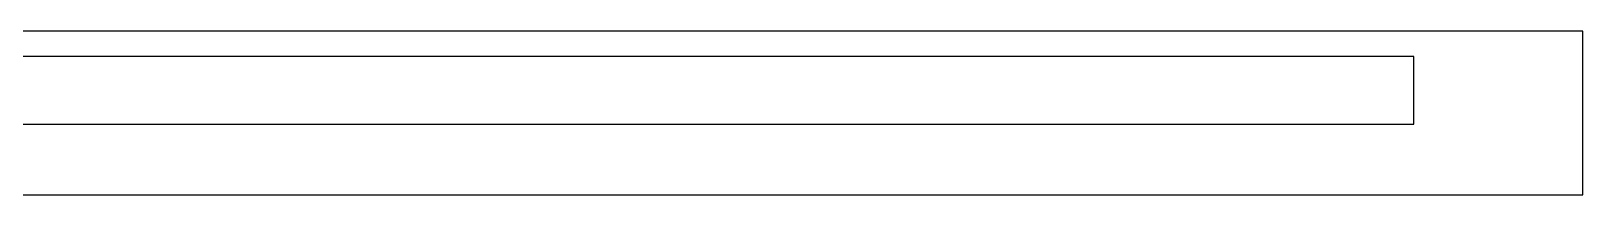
# Model space of a CAD drawing. Header units: millimetres. Extents: x -18 to 5970, y -985 to 4490.
# Drawn here: x 3900 to 4450, y -859 to -801 of the extents above; entities that cross this region are included whole.
import ezdxf

# ---------------------------------------------------------------- set-up
doc = ezdxf.new("R2010")
doc.units = ezdxf.units.MM

msp = doc.modelspace()

# ---------------------------------------------------------------- linework, layer by layer
at = {"layer": 'HARD_TOP'}
for p, q in [((4450, -801), (2250, -801)), ((4450, -859), (4450, -801)), ((4390, -810), (2200, -810)), ((4390, -834), (4390, -810)), ((2200, -834), (4390, -834)), ((2250, -859), (4450, -859))]:
    msp.add_line(p, q, dxfattribs=at)

doc.saveas('drawing.dxf')
